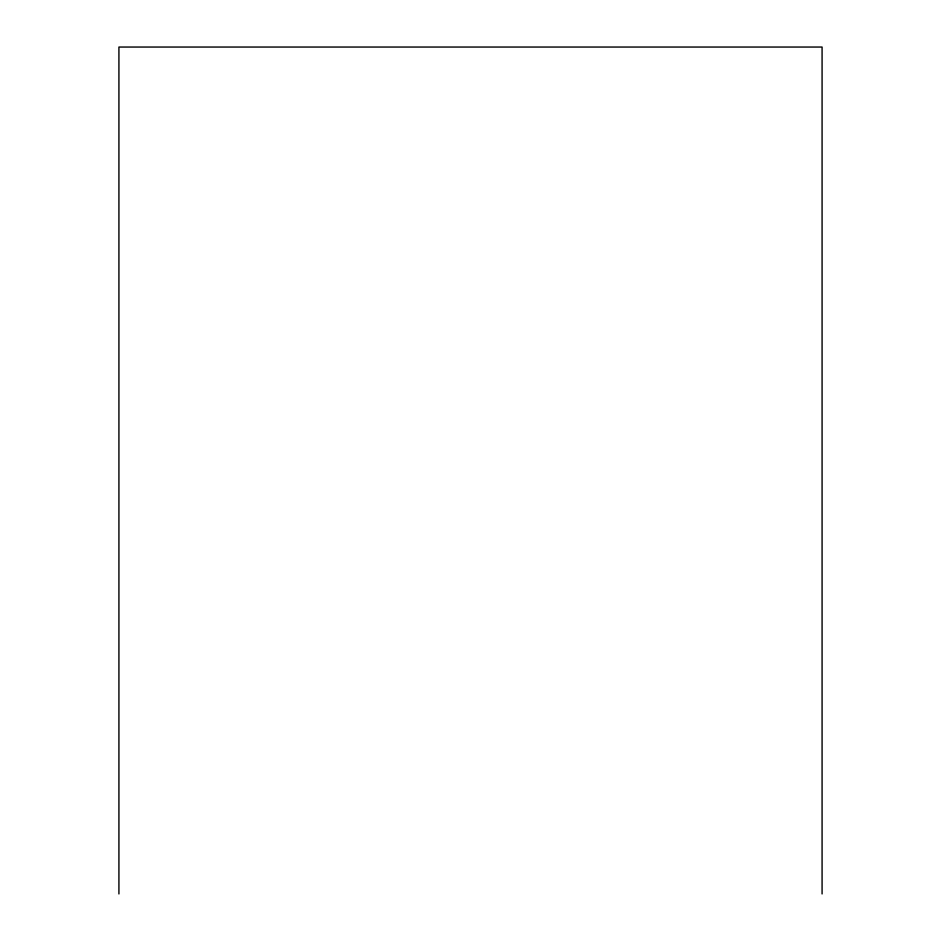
<?xml version="1.0" encoding="UTF-8"?>
<svg xmlns="http://www.w3.org/2000/svg" width="941" height="941" viewBox="0 0 941 941"><rect width="100%" height="100%" fill="white"/><g stroke="black" fill="none" stroke-linecap="round" stroke-linejoin="round"><path stroke-width="1.41" d="M822.081 893.95L822.081 47.05L118.919 47.05L118.919 893.95"/></g></svg>
